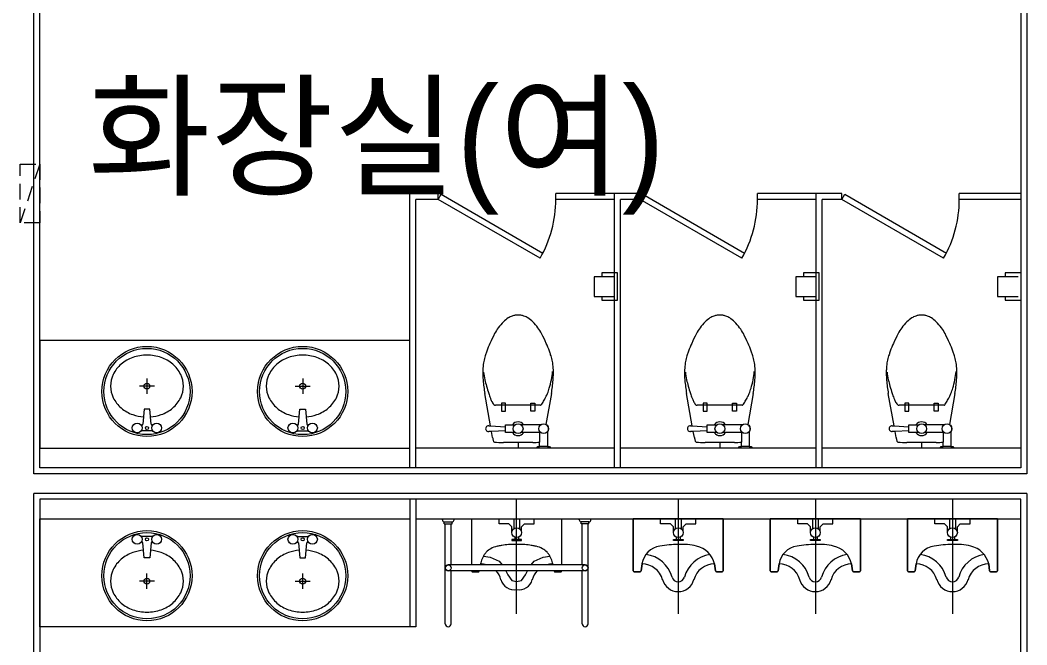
# Model space of a CAD drawing. Header units: millimetres. Extents: x 43806 to 399860, y -65551 to 59129.
# Drawn here: x 84130 to 89270, y 36422 to 39609 of the extents above; entities that cross this region are included whole.
import ezdxf
from ezdxf.enums import TextEntityAlignment as Align

# ---------------------------------------------------------------- set-up
doc = ezdxf.new("R2010")
doc.units = ezdxf.units.MM
doc.header["$LTSCALE"] = 400
doc.header["$MEASUREMENT"] = 0
doc.linetypes.add('광-XR-PLAN$0$HIDDEN', pattern=[0.375, 0.25, -0.125])
doc.layers.add('A', color=8, linetype='CONTINUOUS', lineweight=0)
doc.styles.add('CS', font='', dxfattribs={"height": 300})
doc.styles.get('CS').set_extended_font_data('HYwulM')

msp = doc.modelspace()

# ---------------------------------------------------------------- linework, layer by layer
at = {"layer": 'A', "ltscale": 2}
for p, q in [((84200.1, 37294.6), (84200.1, 41544.6)), ((89270.1, 41544.6), (89270.1, 37294.6)), ((89240.1, 41514.6), (89240.1, 37324.6)), ((84230.1, 37324.6), (84230.1, 40244.6)), ((89240.1, 37324.6), (84230.1, 37324.6)), ((84230.1, 37324.6), (84230.1, 37324.6)), ((84230.1, 37324.6), (84230.1, 37324.6)), ((89240.1, 37324.6), (89240.1, 37324.6)), ((89240.1, 37324.6), (89240.1, 37324.6)), ((89270.1, 37294.6), (84200.1, 37294.6)), ((84200.1, 34704.6), (84200.1, 37194.6)), ((89270.1, 37194.6), (84200.1, 37194.6)), ((89240.1, 37164.6), (84230.1, 37164.6)), ((84230.1, 37164.6), (84230.1, 37164.6)), ((84230.1, 37164.6), (84230.1, 37164.6)), ((84230.1, 37164.6), (84230.1, 35044.6)), ((89240.1, 33774.6), (89240.1, 37164.6)), ((89240.1, 37164.6), (89240.1, 37164.6)), ((89240.1, 37164.6), (89240.1, 37164.6)), ((89270.1, 37194.6), (89270.1, 33744.6)), ((86150.1, 37064.6), (89240.1, 37064.6))]:
    msp.add_line(p, q, dxfattribs=at)
at = {"layer": 'A', "linetype": '광-XR-PLAN$0$HIDDEN', "ltscale": 0.8}
for p, q in [((84230.1, 38874.6), (84130.1, 38574.6)), ((84130.1, 38574.6), (84130.1, 38874.6)), ((84130.1, 38874.6), (84230.1, 38874.6)), ((84230.1, 38874.6), (84230.1, 38574.6)), ((84230.1, 38574.6), (84130.1, 38574.6))]:
    msp.add_line(p, q, dxfattribs=at)
at = {"layer": 'A', "linetype": 'Continuous'}
for p, q in [((86265.1, 38724.6), (86120.1, 38724.6)), ((86120.1, 37324.6), (86120.1, 38724.6)), ((86265.1, 38694.6), (86265.1, 38724.6)), ((86265.1, 38694.6), (86280.1, 38720.5)), ((86280.1, 38720.5), (86799, 38420.9)), ((87165.1, 38724.6), (86865.1, 38724.6)), ((86865.1, 38694.6), (86865.1, 38724.6)), ((86865.1, 38694.6), (86865.1, 38724.6)), ((87165.1, 37324.6), (87165.1, 38724.6)), ((87295.1, 38724.6), (87165.1, 38724.6)), ((87295.1, 38694.6), (87295.1, 38724.6)), ((87295.1, 38694.6), (87310.1, 38720.5)), ((87310.1, 38720.5), (87829, 38420.9)), ((88195.1, 38724.6), (87895.1, 38724.6)), ((87895.1, 38694.6), (87895.1, 38724.6)), ((87895.1, 38694.6), (87895.1, 38724.6)), ((88195.1, 37324.6), (88195.1, 38724.6)), ((88325.1, 38724.6), (88195.1, 38724.6)), ((88325.1, 38694.6), (88325.1, 38724.6)), ((88325.1, 38694.6), (88340.1, 38720.5)), ((88340.1, 38720.5), (88859, 38420.9)), ((89240.1, 38724.6), (88925.1, 38724.6)), ((88925.1, 38694.6), (88925.1, 38724.6)), ((88925.1, 38694.6), (88925.1, 38724.6)), ((86265.1, 38694.6), (86150.1, 38694.6)), ((86150.1, 37324.6), (86150.1, 38694.6)), ((86784.7, 38394.6), (86265.1, 38694.6)), ((87165.1, 38694.6), (86865.1, 38694.6)), ((87195.1, 37324.6), (87195.1, 38694.6)), ((87295.1, 38694.6), (87195.1, 38694.6)), ((87814.7, 38394.6), (87295.1, 38694.6)), ((88195.1, 38694.6), (87895.1, 38694.6)), ((88225.1, 37324.6), (88225.1, 38694.6)), ((88325.1, 38694.6), (88225.1, 38694.6)), ((88844.7, 38394.6), (88325.1, 38694.6)), ((89240.1, 38694.6), (88925.1, 38694.6)), ((87165.1, 38299.6), (87060.1, 38299.6)), ((87060.1, 38299.6), (87060.1, 38199.6)), ((87180.1, 38319.6), (87100.1, 38319.6)), ((87100.1, 38319.6), (87100.1, 38299.6)), ((87165.1, 38199.6), (87165.1, 38299.6)), ((87180.1, 38179.6), (87180.1, 38319.6)), ((88195.1, 38299.6), (88090.1, 38299.6)), ((88090.1, 38299.6), (88090.1, 38199.6)), ((88210.1, 38319.6), (88130.1, 38319.6)), ((88130.1, 38319.6), (88130.1, 38299.6)), ((88195.1, 38199.6), (88195.1, 38299.6)), ((88210.1, 38179.6), (88210.1, 38319.6)), ((89225.1, 38299.6), (89120.1, 38299.6)), ((89120.1, 38299.6), (89120.1, 38199.6)), ((89240.1, 38319.6), (89160.1, 38319.6)), ((89160.1, 38319.6), (89160.1, 38299.6)), ((87060.1, 38199.6), (87165.1, 38199.6)), ((87100.1, 38199.6), (87100.1, 38179.6)), ((88090.1, 38199.6), (88195.1, 38199.6)), ((88130.1, 38199.6), (88130.1, 38179.6)), ((89120.1, 38199.6), (89225.1, 38199.6)), ((89160.1, 38199.6), (89160.1, 38179.6)), ((87100.1, 38179.6), (87180.1, 38179.6)), ((88130.1, 38179.6), (88210.1, 38179.6)), ((89160.1, 38179.6), (89240.1, 38179.6)), ((86531.8, 37539), (86502.6, 37704.6)), ((86842.6, 37704.6), (86814.7, 37546.4)), ((87561.8, 37539), (87532.6, 37704.6)), ((87872.6, 37704.6), (87844.7, 37546.4)), ((88591.8, 37539), (88562.6, 37704.6)), ((88902.6, 37704.6), (88874.7, 37546.4)), ((86672.6, 37644.6), (86557.6, 37644.6)), ((86607.6, 37654.6), (86587.6, 37654.6)), ((86587.6, 37654.6), (86587.6, 37614.6)), ((86607.6, 37614.6), (86607.6, 37654.6)), ((86787.6, 37644.6), (86672.6, 37644.6)), ((86737.6, 37614.6), (86737.6, 37654.6)), ((86737.6, 37654.6), (86757.6, 37654.6)), ((86757.6, 37654.6), (86757.6, 37614.6)), ((87702.6, 37644.6), (87587.6, 37644.6)), ((87617.6, 37654.6), (87617.6, 37614.6)), ((87637.6, 37654.6), (87617.6, 37654.6)), ((87637.6, 37614.6), (87637.6, 37654.6)), ((87817.6, 37644.6), (87702.6, 37644.6)), ((87767.6, 37614.6), (87767.6, 37654.6)), ((87767.6, 37654.6), (87787.6, 37654.6)), ((87787.6, 37654.6), (87787.6, 37614.6)), ((88732.6, 37644.6), (88617.6, 37644.6)), ((88647.6, 37654.6), (88647.6, 37614.6)), ((88667.6, 37654.6), (88647.6, 37654.6)), ((88667.6, 37614.6), (88667.6, 37654.6)), ((88847.6, 37644.6), (88732.6, 37644.6)), ((88797.6, 37614.6), (88797.6, 37654.6)), ((88797.6, 37654.6), (88817.6, 37654.6)), ((88817.6, 37654.6), (88817.6, 37614.6)), ((84763.6, 37623.6), (84756.4, 37547.1)), ((84791.6, 37623.6), (84763.6, 37623.6)), ((84798.8, 37547.1), (84791.6, 37623.6)), ((85551.4, 37547.1), (85558.6, 37623.6)), ((85558.6, 37623.6), (85586.6, 37623.6)), ((85586.6, 37623.6), (85593.8, 37547.1)), ((86587.6, 37614.6), (86607.6, 37614.6)), ((86757.6, 37614.6), (86737.6, 37614.6)), ((87617.6, 37614.6), (87637.6, 37614.6)), ((87787.6, 37614.6), (87767.6, 37614.6)), ((88647.6, 37614.6), (88667.6, 37614.6)), ((88817.6, 37614.6), (88797.6, 37614.6)), ((84751.4, 37542.6), (84748.3, 37542.6)), ((84806.9, 37542.6), (84803.8, 37542.6)), ((85543.3, 37542.6), (85546.4, 37542.6)), ((85598.8, 37542.6), (85601.9, 37542.6)), ((86522.6, 37539.6), (86531.8, 37539)), ((86531.8, 37539), (86607.6, 37534.6)), ((86607.6, 37544.6), (86657.6, 37544.6)), ((86607.6, 37504.6), (86607.6, 37544.6)), ((86787.6, 37544.6), (86687.6, 37544.6)), ((87552.6, 37539.6), (87561.8, 37539)), ((87561.8, 37539), (87637.6, 37534.6)), ((87637.6, 37544.6), (87687.6, 37544.6)), ((87637.6, 37504.6), (87637.6, 37544.6)), ((87817.6, 37544.6), (87717.6, 37544.6)), ((88582.6, 37539.6), (88591.8, 37539)), ((88591.8, 37539), (88667.6, 37534.6)), ((88667.6, 37544.6), (88717.6, 37544.6)), ((88667.6, 37504.6), (88667.6, 37544.6)), ((88847.6, 37544.6), (88747.6, 37544.6)), ((84806.9, 37514.6), (84748.3, 37514.6)), ((85543.3, 37514.6), (85601.9, 37514.6)), ((86537, 37510.4), (86522.6, 37509.6)), ((86607.6, 37514.6), (86537, 37510.4)), ((86542.6, 37479.6), (86537, 37510.4)), ((86657.6, 37504.6), (86607.6, 37504.6)), ((86787.6, 37504.6), (86687.6, 37504.6)), ((86782.6, 37509.6), (86782.6, 37455.9)), ((86822.6, 37509.6), (86822.6, 37434.6)), ((87567, 37510.4), (87552.6, 37509.6)), ((87637.6, 37514.6), (87567, 37510.4)), ((87572.6, 37479.6), (87567, 37510.4)), ((87687.6, 37504.6), (87637.6, 37504.6)), ((87817.6, 37504.6), (87717.6, 37504.6)), ((87812.6, 37509.6), (87812.6, 37455.9)), ((87852.6, 37509.6), (87852.6, 37434.6)), ((88597, 37510.4), (88582.6, 37509.6)), ((88667.6, 37514.6), (88597, 37510.4)), ((88602.6, 37479.6), (88597, 37510.4)), ((88717.6, 37504.6), (88667.6, 37504.6)), ((88847.6, 37504.6), (88747.6, 37504.6)), ((88842.6, 37509.6), (88842.6, 37455.9)), ((88882.6, 37509.6), (88882.6, 37434.6)), ((87165.1, 37424.6), (86150.1, 37424.6)), ((86672.6, 37454.6), (86597.6, 37454.6)), ((86672.6, 37454.6), (86672.6, 37424.6)), ((86747.6, 37454.6), (86672.6, 37454.6)), ((86767.6, 37424.6), (86772.6, 37434.6)), ((86837.6, 37424.6), (86767.6, 37424.6)), ((86772.6, 37434.6), (86782.6, 37434.6)), ((86782.6, 37434.6), (86782.6, 37455.9)), ((86822.6, 37434.6), (86782.6, 37434.6)), ((86822.6, 37434.6), (86832.6, 37434.6)), ((86832.6, 37434.6), (86837.6, 37424.6)), ((88195.1, 37424.6), (87195.1, 37424.6)), ((87702.6, 37454.6), (87627.6, 37454.6)), ((87702.6, 37454.6), (87702.6, 37424.6)), ((87777.6, 37454.6), (87702.6, 37454.6)), ((87797.6, 37424.6), (87802.6, 37434.6)), ((87867.6, 37424.6), (87797.6, 37424.6)), ((87802.6, 37434.6), (87812.6, 37434.6)), ((87812.6, 37434.6), (87812.6, 37455.9)), ((87852.6, 37434.6), (87812.6, 37434.6)), ((87852.6, 37434.6), (87862.6, 37434.6)), ((87862.6, 37434.6), (87867.6, 37424.6)), ((89240.1, 37424.6), (88225.1, 37424.6)), ((88732.6, 37454.6), (88657.6, 37454.6)), ((88732.6, 37454.6), (88732.6, 37424.6)), ((88807.6, 37454.6), (88732.6, 37454.6)), ((88827.6, 37424.6), (88832.6, 37434.6)), ((88897.6, 37424.6), (88827.6, 37424.6)), ((88832.6, 37434.6), (88842.6, 37434.6)), ((88842.6, 37434.6), (88842.6, 37455.9)), ((88882.6, 37434.6), (88842.6, 37434.6)), ((88882.6, 37434.6), (88892.6, 37434.6)), ((88892.6, 37434.6), (88897.6, 37424.6)), ((86120.1, 37164.6), (86120.1, 36514.6)), ((86150.1, 37164.6), (86150.1, 36514.6)), ((87490.1, 37164.6), (87490.1, 36580.9)), ((88190.1, 37164.6), (88190.1, 36580.9)), ((88890.1, 37164.6), (88890.1, 36580.9)), ((87260.1, 36799.6), (87260.1, 37064.6)), ((87260.1, 37064.6), (87720.1, 37064.6)), ((87400.1, 37039.6), (87400.1, 37064.6)), ((87475.1, 37064.6), (87475.1, 37014.6)), ((87505.1, 37064.6), (87505.1, 37014.6)), ((87580.1, 37039.6), (87580.1, 37064.6)), ((87720.1, 37064.6), (87720.1, 36799.6)), ((87960.1, 36799.6), (87960.1, 37064.6)), ((87960.1, 37064.6), (88420.1, 37064.6)), ((88100.1, 37039.6), (88100.1, 37064.6)), ((88175.1, 37064.6), (88175.1, 37014.6)), ((88205.1, 37064.6), (88205.1, 37014.6)), ((88280.1, 37039.6), (88280.1, 37064.6)), ((88420.1, 37064.6), (88420.1, 36799.6)), ((88660.1, 36799.6), (88660.1, 37064.6)), ((88660.1, 37064.6), (89120.1, 37064.6)), ((88800.1, 37039.6), (88800.1, 37064.6)), ((88875.1, 37064.6), (88875.1, 37014.6)), ((88905.1, 37064.6), (88905.1, 37014.6)), ((88980.1, 37039.6), (88980.1, 37064.6)), ((89120.1, 37064.6), (89120.1, 36799.6)), ((87450.1, 37039.6), (87400.1, 37039.6)), ((87465.1, 37024.6), (87450.1, 37039.6)), ((87465.1, 36999.6), (87465.1, 37024.6)), ((87515.1, 37024.6), (87530.1, 37039.6)), ((87515.1, 36999.6), (87515.1, 37024.6)), ((87530.1, 37039.6), (87580.1, 37039.6)), ((88150.1, 37039.6), (88100.1, 37039.6)), ((88165.1, 37024.6), (88150.1, 37039.6)), ((88165.1, 36999.6), (88165.1, 37024.6)), ((88215.1, 37024.6), (88230.1, 37039.6)), ((88215.1, 36999.6), (88215.1, 37024.6)), ((88230.1, 37039.6), (88280.1, 37039.6)), ((88850.1, 37039.6), (88800.1, 37039.6)), ((88865.1, 37024.6), (88850.1, 37039.6)), ((88865.1, 36999.6), (88865.1, 37024.6)), ((88915.1, 37024.6), (88930.1, 37039.6)), ((88915.1, 36999.6), (88915.1, 37024.6)), ((88930.1, 37039.6), (88980.1, 37039.6)), ((84806.9, 36974.6), (84748.3, 36974.6)), ((85543.3, 36974.6), (85601.9, 36974.6)), ((87465.1, 36954.6), (87465.1, 36959.6)), ((87465.1, 36959.6), (87515.1, 36959.6)), ((87480.1, 36969.6), (87480.1, 36959.6)), ((87500.1, 36969.6), (87500.1, 36959.6)), ((87515.1, 36959.6), (87515.1, 36954.6)), ((88165.1, 36954.6), (88165.1, 36959.6)), ((88165.1, 36959.6), (88215.1, 36959.6)), ((88180.1, 36969.6), (88180.1, 36959.6)), ((88200.1, 36969.6), (88200.1, 36959.6)), ((88215.1, 36959.6), (88215.1, 36954.6)), ((88865.1, 36954.6), (88865.1, 36959.6)), ((88865.1, 36959.6), (88915.1, 36959.6)), ((88880.1, 36969.6), (88880.1, 36959.6)), ((88900.1, 36969.6), (88900.1, 36959.6)), ((88915.1, 36959.6), (88915.1, 36954.6)), ((84751.4, 36946.6), (84748.3, 36946.6)), ((84763.6, 36865.6), (84756.4, 36942)), ((84798.8, 36942), (84791.6, 36865.6)), ((84806.9, 36946.6), (84803.8, 36946.6)), ((85543.3, 36946.6), (85546.4, 36946.6)), ((85551.4, 36942), (85558.6, 36865.6)), ((85586.6, 36865.6), (85593.8, 36942)), ((85598.8, 36946.6), (85601.9, 36946.6)), ((87515.1, 36954.6), (87465.1, 36954.6)), ((88215.1, 36954.6), (88165.1, 36954.6)), ((88915.1, 36954.6), (88865.1, 36954.6)), ((84791.6, 36865.6), (84763.6, 36865.6)), ((85558.6, 36865.6), (85586.6, 36865.6)), ((87305.1, 36834.6), (87300.1, 36799.6)), ((87680.1, 36799.6), (87675.1, 36834.6)), ((88005.1, 36834.6), (88000.1, 36799.6)), ((88380.1, 36799.6), (88375.1, 36834.6)), ((88705.1, 36834.6), (88700.1, 36799.6)), ((89080.1, 36799.6), (89075.1, 36834.6)), ((87295.1, 36794.6), (87265.1, 36794.6)), ((87715.1, 36794.6), (87685.1, 36794.6)), ((87995.1, 36794.6), (87965.1, 36794.6)), ((88415.1, 36794.6), (88385.1, 36794.6)), ((88695.1, 36794.6), (88665.1, 36794.6)), ((89115.1, 36794.6), (89085.1, 36794.6)), ((86150.1, 36514.6), (86120.1, 36514.6))]:
    msp.add_line(p, q, dxfattribs=at)
at = {"layer": 'A'}
for p, q in [((86120.1, 37974.6), (84230.1, 37974.6)), ((84230.1, 37974.6), (84230.1, 37424.6)), ((86120.1, 37424.6), (86120.1, 37974.6)), ((84777.6, 37780.9), (84777.6, 37703.2)), ((85572.6, 37780.9), (85572.6, 37703.2)), ((84816.5, 37742.1), (84738.7, 37742.1)), ((85533.7, 37742.1), (85611.5, 37742.1)), ((84230.1, 37424.6), (86120.1, 37424.6)), ((86665.1, 36580.9), (86665.1, 37164.6)), ((84230.1, 37064.6), (86120.1, 37064.6)), ((84230.1, 36514.6), (84230.1, 37064.6)), ((86120.1, 37064.6), (86120.1, 36514.6)), ((86285.7, 37059.6), (86285.7, 37064.6)), ((86345.7, 37059.6), (86345.7, 37064.6)), ((86435.1, 37064.6), (86435.1, 36929.6)), ((86575.1, 37039.6), (86575.1, 37064.6)), ((86650.1, 37064.6), (86650.1, 37014.6)), ((86680.1, 37064.6), (86680.1, 37014.6)), ((86755.1, 37039.6), (86755.1, 37064.6)), ((86895.1, 36929.6), (86895.1, 37064.6)), ((86984.5, 37059.6), (86984.5, 37064.6)), ((87044.5, 37059.6), (87044.5, 37064.6)), ((87720.1, 37064.6), (87260.1, 37064.6)), ((87260.1, 37064.6), (87260.1, 36799.6)), ((87720.1, 36799.6), (87720.1, 37064.6)), ((88420.1, 37064.6), (87960.1, 37064.6)), ((87960.1, 37064.6), (87960.1, 36799.6)), ((88420.1, 36799.6), (88420.1, 37064.6)), ((89120.1, 37064.6), (88660.1, 37064.6)), ((88660.1, 37064.6), (88660.1, 36799.6)), ((89120.1, 36799.6), (89120.1, 37064.6)), ((86295.7, 37049.6), (86335.7, 37049.6)), ((86295.7, 37039.6), (86295.7, 37049.6)), ((86295.7, 37039.6), (86335.7, 37039.6)), ((86300.7, 36529.5), (86300.7, 37039.6)), ((86330.7, 36829.6), (86330.7, 37039.6)), ((86335.7, 37039.6), (86335.7, 37049.6)), ((86625.1, 37039.6), (86575.1, 37039.6)), ((86640.1, 37024.6), (86625.1, 37039.6)), ((86640.1, 36999.6), (86640.1, 37024.6)), ((86690.1, 37024.6), (86705.1, 37039.6)), ((86690.1, 36999.6), (86690.1, 37024.6)), ((86705.1, 37039.6), (86755.1, 37039.6)), ((86994.5, 37039.6), (86994.5, 37049.6)), ((87034.5, 37049.6), (86994.5, 37049.6)), ((87034.5, 37039.6), (86994.5, 37039.6)), ((86999.5, 36829.6), (86999.5, 37039.6)), ((87029.5, 36529.5), (87029.5, 37039.6)), ((87034.5, 37039.6), (87034.5, 37049.6)), ((86690.1, 36959.6), (86640.1, 36959.6)), ((86640.1, 36959.6), (86640.1, 36954.6)), ((86655.1, 36971.6), (86655.1, 36959.6)), ((86675.1, 36971.6), (86675.1, 36959.6)), ((86690.1, 36954.6), (86690.1, 36959.6)), ((86435.1, 36929.6), (86435.1, 36829.6)), ((86640.1, 36954.6), (86690.1, 36954.6)), ((86895.1, 36829.6), (86895.1, 36929.6)), ((87396.6, 36926), (87396.6, 36926)), ((87396.6, 36926), (87396.6, 36926)), ((87396.6, 36926), (87396.6, 36926)), ((87396.6, 36926), (87396.6, 36926)), ((87396.6, 36926), (87396.6, 36926)), ((88096.6, 36926), (88096.6, 36926)), ((88096.6, 36926), (88096.6, 36926)), ((88096.6, 36926), (88096.6, 36926)), ((88096.6, 36926), (88096.6, 36926)), ((88096.6, 36926), (88096.6, 36926)), ((88796.6, 36926), (88796.6, 36926)), ((88796.6, 36926), (88796.6, 36926)), ((88796.6, 36926), (88796.6, 36926)), ((88796.6, 36926), (88796.6, 36926)), ((88796.6, 36926), (88796.6, 36926)), ((86495.1, 36874.6), (86530.1, 36869.6)), ((86530.1, 36869.6), (86575.1, 36849.6)), ((86755.1, 36849.6), (86800.1, 36869.6)), ((86800.1, 36869.6), (86835.1, 36874.6)), ((87014.5, 36829.6), (86315.7, 36829.6)), ((86575.1, 36849.6), (86591.7, 36829.6)), ((86738.4, 36829.6), (86755.1, 36849.6)), ((87300.1, 36799.6), (87305.1, 36834.6)), ((87675.1, 36834.6), (87680.1, 36799.6)), ((88000.1, 36799.6), (88005.1, 36834.6)), ((88375.1, 36834.6), (88380.1, 36799.6)), ((88700.1, 36799.6), (88705.1, 36834.6)), ((89075.1, 36834.6), (89080.1, 36799.6)), ((84777.6, 36708.2), (84777.6, 36785.9)), ((85572.6, 36708.2), (85572.6, 36785.9)), ((87014.5, 36799.6), (86315.7, 36799.6)), ((86330.7, 36529.5), (86330.7, 36799.6)), ((86440.1, 36794.6), (86450.1, 36794.6)), ((86450.1, 36794.6), (86470.1, 36794.6)), ((86610.1, 36799.6), (86620.1, 36779.6)), ((86620.1, 36779.6), (86640.1, 36749.6)), ((86690.1, 36749.6), (86710.1, 36779.6)), ((86710.1, 36779.6), (86720.1, 36799.6)), ((86860.1, 36794.6), (86880.1, 36794.6)), ((86880.1, 36794.6), (86890.1, 36794.6)), ((86999.5, 36529.5), (86999.5, 36799.6)), ((87265.1, 36794.6), (87295.1, 36794.6)), ((87295.1, 36794.6), (87265.1, 36794.6)), ((87265.1, 36794.6), (87295.1, 36794.6)), ((87685.1, 36794.6), (87715.1, 36794.6)), ((87965.1, 36794.6), (87995.1, 36794.6)), ((87995.1, 36794.6), (87965.1, 36794.6)), ((87965.1, 36794.6), (87995.1, 36794.6)), ((88385.1, 36794.6), (88415.1, 36794.6)), ((88665.1, 36794.6), (88695.1, 36794.6)), ((88695.1, 36794.6), (88665.1, 36794.6)), ((88665.1, 36794.6), (88695.1, 36794.6)), ((89085.1, 36794.6), (89115.1, 36794.6)), ((84816.5, 36747.1), (84738.7, 36747.1)), ((85533.7, 36747.1), (85611.5, 36747.1)), ((86640.1, 36749.6), (86665.1, 36744.6)), ((86665.1, 36744.6), (86690.1, 36749.6)), ((86120.1, 36514.6), (84230.1, 36514.6))]:
    msp.add_line(p, q, dxfattribs=at)
at = {"layer": 'A', "linetype": 'Continuous'}
for centre, radius in [((84777.6, 37714.6), 230), ((84777.6, 37714.6), 220), ((85572.6, 37714.6), 230), ((85572.6, 37714.6), 220), ((84777.6, 37742.1), 15), ((85572.6, 37742.1), 15), ((84727.6, 37528.6), 25), ((84777.6, 37528.6), 8), ((84827.6, 37528.6), 25), ((85522.6, 37528.6), 25), ((85572.6, 37528.6), 8), ((85622.6, 37528.6), 25), ((86672.6, 37524.6), 25), ((86802.6, 37524.6), 25), ((87702.6, 37524.6), 25), ((87832.6, 37524.6), 25), ((88732.6, 37524.6), 25), ((88862.6, 37524.6), 25), ((87490.1, 36994.6), 25), ((88190.1, 36994.6), 25), ((88890.1, 36994.6), 25), ((84777.6, 36774.6), 230), ((84777.6, 36774.6), 220), ((84727.6, 36960.6), 25), ((84777.6, 36960.6), 8), ((84827.6, 36960.6), 25), ((85572.6, 36774.6), 230), ((85572.6, 36774.6), 220), ((85522.6, 36960.6), 25), ((85572.6, 36960.6), 8), ((85622.6, 36960.6), 25), ((84777.6, 36747.1), 15), ((85572.6, 36747.1), 15)]:
    msp.add_circle(centre, radius, dxfattribs=at)
at = {"layer": 'A'}
for centre, radius in [((86665.1, 36994.6), 25), ((86315.7, 36814.6), 15), ((87014.5, 36814.6), 15)]:
    msp.add_circle(centre, radius, dxfattribs=at)
at = {"layer": 'A', "linetype": 'Continuous'}
for centre, radius, start, end in [((86265.1, 38694.6), 600, 330, 0), ((87295.1, 38694.6), 600, 330, 0), ((88325.1, 38694.6), 600, 330, 0), ((86713.8, 37952.5), 165, 123.6901, 134.7808), ((86668.1, 38021), 82.6, 107.9901, 123.6901), ((86675.9, 37996.9), 107.9, 99.4623, 107.9901), ((86672.6, 38016.9), 87.7, 90, 99.4623), ((86672.6, 38016.9), 87.7, 80.5377, 90), ((86669.3, 37996.9), 107.9, 72.0099, 80.5377), ((86677.1, 38021), 82.6, 56.3099, 72.0099), ((86631.4, 37952.5), 165, 45.2192, 56.3099), ((87743.8, 37952.5), 165, 123.6901, 134.7808), ((87698.1, 38021), 82.6, 107.9901, 123.6901), ((87705.9, 37996.9), 107.9, 99.4623, 107.9901), ((87702.6, 38016.9), 87.7, 90, 99.4623), ((87702.6, 38016.9), 87.7, 80.5377, 90), ((87699.3, 37996.9), 107.9, 72.0099, 80.5377), ((87707.1, 38021), 82.6, 56.3099, 72.0099), ((87661.4, 37952.5), 165, 45.2192, 56.3099), ((88773.8, 37952.5), 165, 123.6901, 134.7808), ((88728.1, 38021), 82.6, 107.9901, 123.6901), ((88735.9, 37996.9), 107.9, 99.4623, 107.9901), ((88732.6, 38016.9), 87.7, 90, 99.4623), ((88732.6, 38016.9), 87.7, 80.5377, 90), ((88729.3, 37996.9), 107.9, 72.0099, 80.5377), ((88737.1, 38021), 82.6, 56.3099, 72.0099), ((88691.4, 37952.5), 165, 45.2192, 56.3099), ((86745.3, 37909.2), 217.3, 143.1301, 152.4927), ((86789.9, 37875.7), 273.1, 134.7808, 143.1301), ((86555.2, 37875.7), 273.1, 36.8699, 45.2192), ((86599.9, 37909.2), 217.3, 27.5073, 36.8699), ((87775.3, 37909.2), 217.3, 143.1301, 152.4927), ((87819.9, 37875.7), 273.1, 134.7808, 143.1301), ((87585.2, 37875.7), 273.1, 36.8699, 45.2192), ((87629.9, 37909.2), 217.3, 27.5073, 36.8699), ((88805.3, 37909.2), 217.3, 143.1301, 152.4927), ((88849.9, 37875.7), 273.1, 134.7808, 143.1301), ((88615.2, 37875.7), 273.1, 36.8699, 45.2192), ((88659.9, 37909.2), 217.3, 27.5073, 36.8699), ((87339.2, 37599.9), 886.9, 152.4927, 156.0375), ((86006, 37599.9), 886.9, 23.9625, 27.5073), ((88369.2, 37599.9), 886.9, 152.4927, 156.0375), ((87036, 37599.9), 886.9, 23.9625, 27.5073), ((89399.2, 37599.9), 886.9, 152.4927, 156.0375), ((88066, 37599.9), 886.9, 23.9625, 27.5073), ((87042.7, 37731.7), 562.4, 156.0375, 160.4892), ((86302.4, 37731.7), 562.4, 19.5108, 23.9625), ((88072.7, 37731.7), 562.4, 156.0375, 160.4892), ((87332.4, 37731.7), 562.4, 19.5108, 23.9625), ((89102.7, 37731.7), 562.4, 156.0375, 160.4892), ((88362.4, 37731.7), 562.4, 19.5108, 23.9625), ((84767.2, 37711.2), 187.1, 109.3849, 130.3466), ((84777.6, 37681.6), 218.4, 90, 109.3849), ((84777.6, 37681.6), 218.4, 70.6151, 90), ((84788, 37711.2), 187.1, 49.6534, 70.6151), ((85562.2, 37711.2), 187.1, 109.3849, 130.3466), ((85572.6, 37681.6), 218.4, 90, 109.3849), ((85572.6, 37681.6), 218.4, 70.6151, 90), ((85583, 37711.2), 187.1, 49.6534, 70.6151), ((86706.4, 37827.9), 212.9, 163.1639, 171.2538), ((86938.9, 37757.5), 455.9, 161.5651, 163.1639), ((87461.5, 37583.3), 1006.7, 160.4892, 161.5651), ((85883.6, 37583.3), 1006.7, 18.4349, 19.5108), ((86406.2, 37757.5), 455.9, 16.8361, 18.4349), ((86638.8, 37827.9), 212.9, 8.7462, 16.8361), ((87736.4, 37827.9), 212.9, 163.1639, 171.2538), ((87968.9, 37757.5), 455.9, 161.5651, 163.1639), ((88491.5, 37583.3), 1006.7, 160.4892, 161.5651), ((86913.6, 37583.3), 1006.7, 18.4349, 19.5108), ((87436.2, 37757.5), 455.9, 16.8361, 18.4349), ((87668.8, 37827.9), 212.9, 8.7462, 16.8361), ((88766.4, 37827.9), 212.9, 163.1639, 171.2538), ((88998.9, 37757.5), 455.9, 161.5651, 163.1639), ((89521.5, 37583.3), 1006.7, 160.4892, 161.5651), ((87943.6, 37583.3), 1006.7, 18.4349, 19.5108), ((88466.2, 37757.5), 455.9, 16.8361, 18.4349), ((88698.8, 37827.9), 212.9, 8.7462, 16.8361), ((84751.2, 37730), 162.4, 130.3466, 154.0053), ((84804, 37730), 162.4, 25.9947, 49.6534), ((85546.2, 37730), 162.4, 130.3466, 154.0053), ((85599, 37730), 162.4, 25.9947, 49.6534), ((86795.9, 37814.1), 303.5, 171.2538, 178.0277), ((86549.2, 37814.1), 303.5, 1.9723, 8.7462), ((87825.9, 37814.1), 303.5, 171.2538, 178.0277), ((87579.2, 37814.1), 303.5, 1.9723, 8.7462), ((88855.9, 37814.1), 303.5, 171.2538, 178.0277), ((88609.2, 37814.1), 303.5, 1.9723, 8.7462), ((84726.5, 37742.1), 134.9, 154.0053, 180), ((84828.7, 37742.1), 134.9, 360, 25.9947), ((85521.5, 37742.1), 134.9, 154.0053, 180), ((85623.7, 37742.1), 134.9, 0, 25.9947), ((86933.7, 37809.4), 441.4, 178.0277, 184.7636), ((86740.1, 37831.9), 244.3, 184.3987, 193.5834), ((86512.3, 37842.7), 337.2, 348.3435, 355.6013), ((86411.5, 37809.4), 441.4, 355.2364, 1.9723), ((87963.7, 37809.4), 441.4, 178.0277, 184.7636), ((87770.1, 37831.9), 244.3, 184.3987, 193.5834), ((87542.3, 37842.7), 337.2, 348.3435, 355.6013), ((87441.5, 37809.4), 441.4, 355.2364, 1.9723), ((88993.7, 37809.4), 441.4, 178.0277, 184.7636), ((88800.1, 37831.9), 244.3, 184.3987, 193.5834), ((88572.3, 37842.7), 337.2, 348.3435, 355.6013), ((88471.5, 37809.4), 441.4, 355.2364, 1.9723), ((84726.5, 37742.1), 134.9, 180, 205.9947), ((84828.7, 37742.1), 134.9, 334.0053, 360), ((85521.5, 37742.1), 134.9, 180, 205.9947), ((85623.7, 37742.1), 134.9, 334.0053, 0), ((87265.9, 37837.1), 774.8, 184.7636, 189.8466), ((87307.2, 37969), 827.8, 193.5834, 195.9454), ((87534.5, 38033.9), 1064.2, 195.9454, 198.0286), ((86606.5, 37795.4), 234.4, 337.1947, 344.0546), ((86255.8, 37895.6), 599.2, 344.0546, 348.3435), ((86079.2, 37837.1), 774.8, 350.1534, 355.2364), ((88295.9, 37837.1), 774.8, 184.7636, 189.8466), ((88337.2, 37969), 827.8, 193.5834, 195.9454), ((88564.5, 38033.9), 1064.2, 195.9454, 198.0286), ((87636.5, 37795.4), 234.4, 337.1947, 344.0546), ((87285.8, 37895.6), 599.2, 344.0546, 348.3435), ((87109.2, 37837.1), 774.8, 350.1534, 355.2364), ((89325.9, 37837.1), 774.8, 184.7636, 189.8466), ((89367.2, 37969), 827.8, 193.5834, 195.9454), ((89594.5, 38033.9), 1064.2, 195.9454, 198.0286), ((88666.5, 37795.4), 234.4, 337.1947, 344.0546), ((88315.8, 37895.6), 599.2, 344.0546, 348.3435), ((88139.2, 37837.1), 774.8, 350.1534, 355.2364), ((84751.2, 37754.1), 162.4, 205.9947, 229.6534), ((84804, 37754.1), 162.4, 310.3466, 334.0053), ((85546.2, 37754.1), 162.4, 205.9947, 229.6534), ((85599, 37754.1), 162.4, 310.3466, 334.0053), ((87058.6, 37879), 563.7, 198.0286, 200.556), ((86803.5, 37783.4), 291.3, 200.556, 204.0722), ((86389.7, 37898.8), 474.7, 330.4325, 333.4349), ((86543.5, 37821.9), 302.8, 333.4349, 337.1947), ((88088.6, 37879), 563.7, 198.0286, 200.556), ((87833.5, 37783.4), 291.3, 200.556, 204.0722), ((87419.7, 37898.8), 474.7, 330.4325, 333.4349), ((87573.5, 37821.9), 302.8, 333.4349, 337.1947), ((89118.6, 37879), 563.7, 198.0286, 200.556), ((88863.5, 37783.4), 291.3, 200.556, 204.0722), ((88449.7, 37898.8), 474.7, 330.4325, 333.4349), ((88603.5, 37821.9), 302.8, 333.4349, 337.1947), ((84767.2, 37772.9), 187.1, 229.6534, 250.6151), ((84788, 37772.9), 187.1, 289.3849, 310.3466), ((85562.2, 37772.9), 187.1, 229.6534, 250.6151), ((85583, 37772.9), 187.1, 289.3849, 310.3466), ((86587.6, 37686.9), 54.8, 204.0722, 225), ((86557.6, 37656.9), 12.3, 225, 270), ((86787.6, 37648.1), 3.54, 270, 323.1301), ((86650.9, 37750.6), 174.4, 323.1301, 330.4325), ((87617.6, 37686.9), 54.8, 204.0722, 225), ((87587.6, 37656.9), 12.3, 225, 270), ((87817.6, 37648.1), 3.54, 270, 323.1301), ((87680.9, 37750.6), 174.4, 323.1301, 330.4325), ((88647.6, 37686.9), 54.8, 204.0722, 225), ((88617.6, 37656.9), 12.3, 225, 270), ((88847.6, 37648.1), 3.54, 270, 323.1301), ((88710.9, 37750.6), 174.4, 323.1301, 330.4325), ((84777.6, 37802.5), 218.4, 250.6151, 265.3623), ((84777.6, 37802.5), 218.4, 274.6377, 289.3849), ((85572.6, 37802.5), 218.4, 250.6151, 265.3623), ((85572.6, 37802.5), 218.4, 274.6377, 289.3849), ((84751.4, 37547.6), 5, 270, 354.6091), ((84803.8, 37547.6), 5, 185.3909, 270), ((85546.4, 37547.6), 5, 270, 354.6091), ((85598.8, 37547.6), 5, 185.3909, 270), ((86521.7, 37524.6), 15, 86.6335, 273.3665), ((86672.6, 37524.6), 35, 34.8499, 145.1501), ((86802.6, 37524.6), 25, 323.1301, 61.0628), ((87551.7, 37524.6), 15, 86.6335, 273.3665), ((87702.6, 37524.6), 35, 34.8499, 145.1501), ((87832.6, 37524.6), 25, 323.1301, 61.0628), ((88581.7, 37524.6), 15, 86.6335, 273.3665), ((88732.6, 37524.6), 35, 34.8499, 145.1501), ((88862.6, 37524.6), 25, 323.1301, 61.0628), ((86789.5, 37524.7), 251, 190.3597, 194.0362), ((86672.6, 37524.6), 35, 214.8499, 325.1501), ((87819.5, 37524.7), 251, 190.3597, 194.0362), ((87702.6, 37524.6), 35, 214.8499, 325.1501), ((88849.5, 37524.7), 251, 190.3597, 194.0362), ((88732.6, 37524.6), 35, 214.8499, 325.1501), ((86565.4, 37468.7), 20, 194.0362, 207.0737), ((86552, 37461.8), 5.01, 207.0737, 264.2894), ((86597.6, 37917.2), 462.7, 264.2894, 270), ((86747.6, 37917.2), 462.7, 270, 274.3383), ((87595.4, 37468.7), 20, 194.0362, 207.0737), ((87582, 37461.8), 5.01, 207.0737, 264.2894), ((87627.6, 37917.2), 462.7, 264.2894, 270), ((87777.6, 37917.2), 462.7, 270, 274.3383), ((88625.4, 37468.7), 20, 194.0362, 207.0737), ((88612, 37461.8), 5.01, 207.0737, 264.2894), ((88657.6, 37917.2), 462.7, 264.2894, 270), ((88807.6, 37917.2), 462.7, 270, 274.3383), ((84751.4, 36941.6), 5, 5.3909, 90), ((84803.8, 36941.6), 5, 90, 174.6091), ((85546.4, 36941.6), 5, 5.3909, 90), ((85598.8, 36941.6), 5, 90, 174.6091), ((87411.7, 36819.3), 107.7, 98.077, 171.8699), ((87530.1, 35984.8), 950.6, 92.4153, 98.077), ((87504.9, 36582.7), 352.1, 77.0924, 92.4153), ((87556.4, 36807.2), 121.8, 12.9607, 77.0924), ((88111.7, 36819.3), 107.7, 98.077, 171.8699), ((88230.1, 35984.8), 950.6, 92.4153, 98.077), ((88204.9, 36582.7), 352.1, 77.0924, 92.4153), ((88256.4, 36807.2), 121.8, 12.9607, 77.0924), ((88811.7, 36819.3), 107.7, 98.077, 171.8699), ((88930.1, 35984.8), 950.6, 92.4153, 98.077), ((88904.9, 36582.7), 352.1, 77.0924, 92.4153), ((88956.4, 36807.2), 121.8, 12.9607, 77.0924), ((84751.2, 36735), 162.4, 130.3466, 154.0053), ((84767.2, 36716.2), 187.1, 109.3849, 130.3466), ((84777.6, 36686.6), 218.4, 94.6377, 109.3849), ((84777.6, 36686.6), 218.4, 70.6151, 85.3623), ((84788, 36716.2), 187.1, 49.6534, 70.6151), ((84804, 36735), 162.4, 25.9947, 49.6534), ((85546.2, 36735), 162.4, 130.3466, 154.0053), ((85562.2, 36716.2), 187.1, 109.3849, 130.3466), ((85572.6, 36686.6), 218.4, 94.6377, 109.3849), ((85572.6, 36686.6), 218.4, 70.6151, 85.3623), ((85583, 36716.2), 187.1, 49.6534, 70.6151), ((85599, 36735), 162.4, 25.9947, 49.6534), ((87305.1, 36725.6), 158.9, 15.3921, 82.7797), ((87675.1, 36725.6), 158.9, 98.3981, 164.6079), ((88005.1, 36725.6), 158.9, 15.3921, 82.7797), ((88375.1, 36725.6), 158.9, 98.3981, 164.6079), ((88705.1, 36725.6), 158.9, 15.3921, 82.7797), ((89075.1, 36725.6), 158.9, 98.3981, 164.6079), ((84726.5, 36747.1), 134.9, 154.0053, 180), ((84828.7, 36747.1), 134.9, 0, 25.9947), ((85521.5, 36747.1), 134.9, 154.0053, 180), ((85623.7, 36747.1), 134.9, 360, 25.9947), ((87305.1, 36725.6), 108.9, 15.3921, 90), ((87675.1, 36725.6), 108.9, 90, 164.6079), ((88005.1, 36725.6), 108.9, 15.3921, 90), ((88375.1, 36725.6), 108.9, 90, 164.6079), ((88705.1, 36725.6), 108.9, 15.3921, 90), ((89075.1, 36725.6), 108.9, 90, 164.6079), ((87265.1, 36799.6), 5, 180, 270), ((87295.1, 36799.6), 5, 270, 0), ((87490.1, 36776.6), 83, 195.3921, 344.6079), ((87490.1, 36776.6), 33, 195.3921, 344.6079), ((87685.9, 36800.4), 5.89, 188.1301, 261.8699), ((87715.1, 36799.6), 5, 270, 0), ((87965.1, 36799.6), 5, 180, 270), ((87995.1, 36799.6), 5, 270, 0), ((88190.1, 36776.6), 83, 195.3921, 344.6079), ((88190.1, 36776.6), 33, 195.3921, 344.6079), ((88385.9, 36800.4), 5.89, 188.1301, 261.8699), ((88415.1, 36799.6), 5, 270, 0), ((88665.1, 36799.6), 5, 180, 270), ((88695.1, 36799.6), 5, 270, 0), ((88890.1, 36776.6), 83, 195.3921, 344.6079), ((88890.1, 36776.6), 33, 195.3921, 344.6079), ((89085.9, 36800.4), 5.89, 188.1301, 261.8699), ((89115.1, 36799.6), 5, 270, 0), ((84726.5, 36747.1), 134.9, 180, 205.9947), ((84828.7, 36747.1), 134.9, 334.0053, 0), ((85521.5, 36747.1), 134.9, 180, 205.9947), ((85623.7, 36747.1), 134.9, 334.0053, 360), ((84751.2, 36759.1), 162.4, 205.9947, 229.6534), ((84804, 36759.1), 162.4, 310.3466, 334.0053), ((85546.2, 36759.1), 162.4, 205.9947, 229.6534), ((85599, 36759.1), 162.4, 310.3466, 334.0053), ((84767.2, 36777.9), 187.1, 229.6534, 250.6151), ((84777.6, 36807.5), 218.4, 250.6151, 270), ((84777.6, 36807.5), 218.4, 270, 289.3849), ((84788, 36777.9), 187.1, 289.3849, 310.3466), ((85562.2, 36777.9), 187.1, 229.6534, 250.6151), ((85572.6, 36807.5), 218.4, 250.6151, 270), ((85572.6, 36807.5), 218.4, 270, 289.3849), ((85583, 36777.9), 187.1, 289.3849, 310.3466)]:
    msp.add_arc(centre, radius, start, end, dxfattribs=at)
at = {"layer": 'A'}
for centre, radius, start, end in [((86295.7, 37059.6), 10, 180, 270), ((86335.7, 37059.6), 10, 270, 0), ((86994.5, 37059.6), 10, 180, 270), ((87034.5, 37059.6), 10, 270, 0), ((86578.4, 36829.7), 94.2, 118.6105, 136.4862), ((86594.3, 36800.6), 127.4, 103.2516, 118.6105), ((86610.1, 36733.5), 196.3, 101.3099, 103.2516), ((86880.5, 35381.2), 1575.4, 100.6246, 101.3099), ((86642.8, 36648.5), 285.9, 93.8141, 100.6246), ((86651.9, 36511.9), 422.9, 88.2147, 93.8141), ((86678.3, 36511.9), 422.9, 86.1859, 91.7853), ((86687.4, 36648.5), 285.9, 79.3754, 86.1859), ((86449.6, 35381.2), 1575.4, 78.6901, 79.3754), ((86720.1, 36733.5), 196.3, 76.7484, 78.6901), ((86735.9, 36800.6), 127.4, 61.3895, 76.7484), ((86751.8, 36829.7), 94.2, 43.5138, 61.3895), ((87411.7, 36819.3), 107.7, 98.0768, 98.0772), ((88111.7, 36819.3), 107.7, 98.0768, 98.0772), ((88811.7, 36819.3), 107.7, 98.0768, 98.0772), ((86811.5, 36739.1), 344.9, 159.444, 163.9272), ((86599.3, 36818.7), 118.2, 151.7834, 159.444), ((86558.6, 36840.4), 72.1, 143.1301, 151.7834), ((86598.8, 36810.4), 122.3, 136.4862, 143.1301), ((86731.4, 36810.4), 122.3, 36.8699, 43.5138), ((86771.5, 36840.4), 72.1, 28.2166, 36.8699), ((86730.9, 36818.7), 118.2, 20.556, 28.2166), ((86518.7, 36739.1), 344.9, 16.0728, 20.556), ((86315.7, 36814.6), 15, 90, 270), ((86537.5, 36818), 59.8, 163.9272, 168.8598), ((86480.1, 36725.6), 108.9, 72.571, 90), ((86850.1, 36725.6), 108.9, 90, 107.429), ((86792.6, 36818), 59.8, 11.1402, 16.0728), ((87014.5, 36814.6), 15, 270, 90), ((87305.1, 36725.6), 108.9, 15.3921, 90), ((87675.1, 36725.6), 108.9, 90, 164.6079), ((88005.1, 36725.6), 108.9, 15.3921, 90), ((88375.1, 36725.6), 108.9, 90, 164.6079), ((88705.1, 36725.6), 108.9, 15.3921, 90), ((89075.1, 36725.6), 108.9, 90, 164.6079), ((86440.1, 36799.6), 5, 180, 225), ((86440.1, 36799.6), 5, 225, 270), ((86470.1, 36796.9), 2.35, 270, 315), ((86456.5, 36810.5), 21.6, 315, 329.491), ((86480.1, 36725.6), 108.9, 15.3921, 42.7361), ((86652.3, 36773.1), 69.7, 195.3921, 280.5971), ((86677.9, 36773.1), 69.7, 259.4029, 344.6079), ((86850.1, 36725.6), 108.9, 137.2639, 164.6079), ((86873.7, 36810.5), 21.6, 210.509, 225), ((86860.1, 36796.9), 2.35, 225, 270), ((86890.1, 36799.6), 5, 270, 315), ((86890.1, 36799.6), 5, 315, 0), ((87265.1, 36799.6), 5, 180, 270), ((87265.1, 36799.6), 5, 180, 270), ((87265.1, 36799.6), 5, 180, 270), ((87295.1, 36799.6), 5, 270, 0), ((87295.1, 36799.6), 5, 270, 0), ((87295.1, 36799.6), 5, 270, 0), ((87490.1, 36776.6), 83, 195.3921, 270), ((87490.1, 36776.6), 83, 270, 344.6079), ((87685.9, 36800.4), 5.89, 188.1301, 261.8699), ((87715.1, 36799.6), 5, 270, 0), ((87965.1, 36799.6), 5, 180, 270), ((87965.1, 36799.6), 5, 180, 270), ((87965.1, 36799.6), 5, 180, 270), ((87995.1, 36799.6), 5, 270, 0), ((87995.1, 36799.6), 5, 270, 0), ((87995.1, 36799.6), 5, 270, 0), ((88190.1, 36776.6), 83, 195.3921, 270), ((88190.1, 36776.6), 83, 270, 344.6079), ((88385.9, 36800.4), 5.89, 188.1301, 261.8699), ((88415.1, 36799.6), 5, 270, 0), ((88665.1, 36799.6), 5, 180, 270), ((88665.1, 36799.6), 5, 180, 270), ((88665.1, 36799.6), 5, 180, 270), ((88695.1, 36799.6), 5, 270, 0), ((88695.1, 36799.6), 5, 270, 0), ((88695.1, 36799.6), 5, 270, 0), ((88890.1, 36776.6), 83, 195.3921, 270), ((88890.1, 36776.6), 83, 270, 344.6079), ((89085.9, 36800.4), 5.89, 188.1301, 261.8699), ((89115.1, 36799.6), 5, 270, 0), ((86315.7, 36529.5), 15, 180, 0), ((87014.5, 36529.5), 15, 180, 0)]:
    msp.add_arc(centre, radius, start, end, dxfattribs=at)

# ---------------------------------------------------------------- texts
at = {"layer": 'A', "style": 'CS'}
msp.add_text('화장실(여)', height=500, dxfattribs=at).set_placement((85948.5, 38767.1), align=Align.CENTER)

doc.saveas('drawing.dxf')
